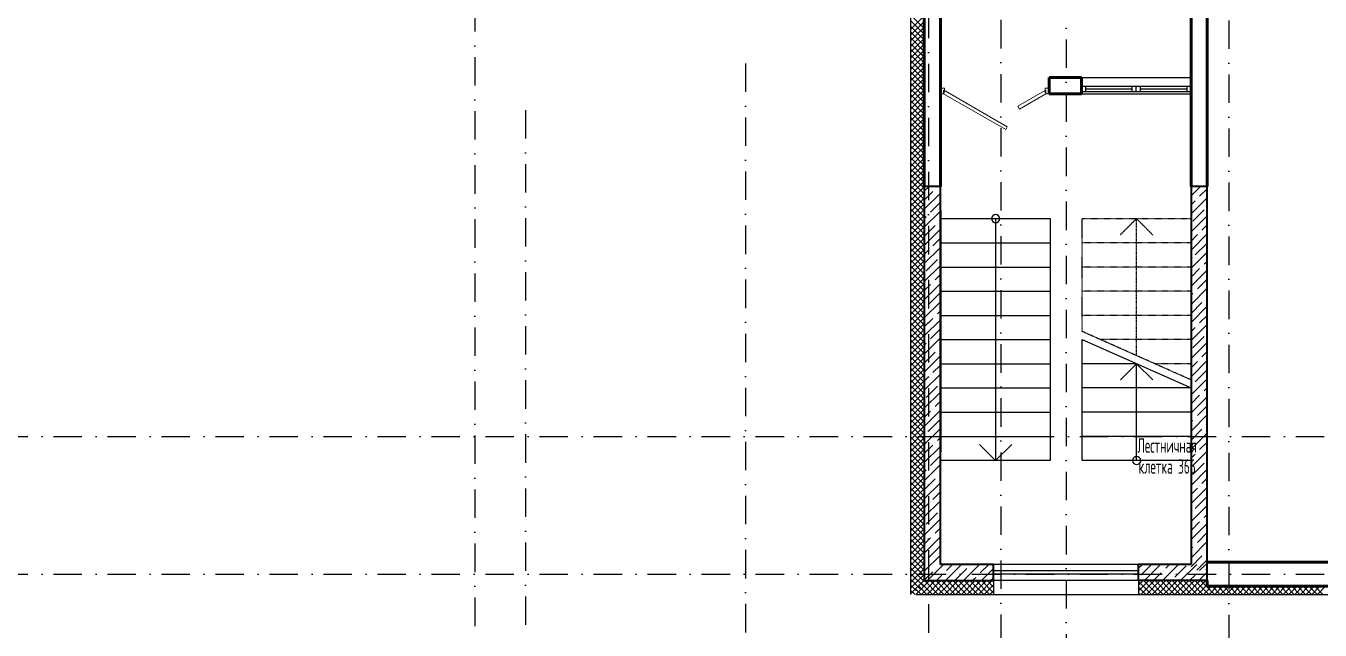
# Model space of a CAD drawing. Extents: x -1560602 to 321118, y -2308202 to -430103.
# Drawn here: x -1509164 to -1493102, y -2209070 to -2201575 of the extents above; entities that cross this region are included whole.
import ezdxf
from ezdxf.enums import TextEntityAlignment as Align

# ---------------------------------------------------------------- set-up
doc = ezdxf.new("R2010")
doc.units = 0
doc.header["$MEASUREMENT"] = 0
for name, pattern in [('Dot & Dashed', [670.277762, 352.777767, -176.388884, 0, -141.111112]), ('Штриховая', [0.4, 0.2, -0.2]), ('Штрихпунктирная', [0.670278, 0.352778, -0.176389, 0, -0.141111])]:
    doc.linetypes.add(name, pattern=pattern)
doc.layers.get('0').update_dxf_attribs({"color": 255, "linetype": 'CONTINUOUS'})
for name, color, linetype, lineweight in [('Двери', 4, 'CONTINUOUS', 15), ('Диафрагма', 2, 'CONTINUOUS', 35), ('стены', 5, 'CONTINUOUS', 50)]:
    doc.layers.add(name, color=color, linetype=linetype, lineweight=lineweight)
for name, color, linetype in [('Оси', 253, 'Dot & Dashed'), ('отделка', 240, 'CONTINUOUS'), ('Текст', 7, 'CONTINUOUS'), ('Утеплитель', 6, 'CONTINUOUS')]:
    doc.layers.add(name, color=color, linetype=linetype)
doc.styles.get("Standard").update_dxf_attribs({"font": 'spds.shx', "width": 0.7, "height": 250})

msp = doc.modelspace()

# ---------------------------------------------------------------- linework, layer by layer
at = {"color": 0, "linetype": 'Continuous'}
for p, q in [((-1497803.7, -2206866.2), (-1497803.7, -2203866.2)), ((-1497803.7, -2203966.2), (-1496453.7, -2203966.2)), ((-1497128.7, -2203966.2), (-1497128.7, -2206966.2)), ((-1496453.7, -2203966.2), (-1496453.7, -2206966.2)), ((-1497803.7, -2204266.2), (-1496453.7, -2204266.2)), ((-1497803.7, -2204566.2), (-1496453.7, -2204566.2)), ((-1497803.7, -2204866.2), (-1496453.7, -2204866.2)), ((-1497803.7, -2205166.2), (-1496453.7, -2205166.2)), ((-1497803.7, -2205466.2), (-1496453.7, -2205466.2)), ((-1496053.7, -2206966.2), (-1496053.7, -2205466.2)), ((-1496053.7, -2205466.2), (-1494703.7, -2206066.2)), ((-1497803.7, -2205766.2), (-1496453.7, -2205766.2)), ((-1495378.7, -2205766.2), (-1496053.7, -2205766.2)), ((-1495578.7, -2205966.2), (-1495378.7, -2205766.2)), ((-1495378.7, -2205766.2), (-1495178.7, -2205966.2)), ((-1495378.7, -2206966.2), (-1495378.7, -2205766.2)), ((-1497803.7, -2206066.2), (-1496453.7, -2206066.2)), ((-1494703.7, -2206066.2), (-1496053.7, -2206066.2)), ((-1494703.7, -2205966.2), (-1494703.7, -2206866.2)), ((-1497803.7, -2206366.2), (-1496453.7, -2206366.2)), ((-1494703.7, -2206366.2), (-1496053.7, -2206366.2)), ((-1497803.7, -2206666.2), (-1496453.7, -2206666.2)), ((-1494703.7, -2206666.2), (-1496053.7, -2206666.2)), ((-1497128.7, -2206966.2), (-1497328.7, -2206766.2)), ((-1496928.7, -2206766.2), (-1497128.7, -2206966.2)), ((-1496453.7, -2206966.2), (-1497803.7, -2206966.2)), ((-1494703.7, -2206966.2), (-1496053.7, -2206966.2))]:
    msp.add_line(p, q, dxfattribs=at)
at = {"color": 0, "linetype": 'Штриховая'}
for p, q in [((-1496053.7, -2205366.3), (-1496053.7, -2203966.2)), ((-1496053.7, -2203966.2), (-1494703.7, -2203966.2)), ((-1494703.7, -2203866.2), (-1494703.7, -2205866.3)), ((-1494703.7, -2204266.2), (-1496053.7, -2204266.2)), ((-1494703.7, -2204566.2), (-1496053.7, -2204566.2)), ((-1494703.7, -2204866.2), (-1496053.7, -2204866.2)), ((-1494703.7, -2205166.2), (-1496053.7, -2205166.2)), ((-1494703.7, -2205966.3), (-1496053.7, -2205366.3)), ((-1494703.7, -2205466.2), (-1495828.9, -2205466.2)), ((-1494703.7, -2205766.2), (-1495153.9, -2205766.2))]:
    msp.add_line(p, q, dxfattribs=at)
at = {"color": 0, "linetype": 'Штрихпунктирная'}
for p, q in [((-1495578.7, -2204166.2), (-1495378.7, -2203966.2)), ((-1495378.7, -2203966.2), (-1495178.7, -2204166.2)), ((-1495378.7, -2205666.3), (-1495378.7, -2203966.2))]:
    msp.add_line(p, q, dxfattribs=at)
at = {"color": 0, "linetype": 'Continuous'}
for centre, start, end in [((-1497128.7, -2203966.2), 0, 180), ((-1497128.7, -2203966.2), 180, 0), ((-1495378.7, -2206966.2), 0, 180), ((-1495378.7, -2206966.2), 180, 0)]:
    msp.add_arc(centre, 50, start, end, dxfattribs=at)
at = {"layer": 'Двери', "color": 0, "linetype": 'Continuous'}
for p, q in [((-1497763.7, -2202346.2), (-1497813.7, -2202346.2)), ((-1497813.7, -2202416.2), (-1497773.7, -2202416.2)), ((-1497773.7, -2202416.2), (-1497773.7, -2202376.2)), ((-1497773.7, -2202376.2), (-1497763.7, -2202376.2)), ((-1497753.7, -2202381.6), (-1497773.7, -2202416.2)), ((-1497773.7, -2202416.2), (-1497003.8, -2202860.7)), ((-1497763.7, -2202376.2), (-1497763.7, -2202346.2)), ((-1496983.8, -2202826.1), (-1497753.7, -2202381.6)), ((-1496853.7, -2202572.1), (-1496523.7, -2202381.6)), ((-1496503.7, -2202416.2), (-1496833.7, -2202606.7)), ((-1496523.7, -2202381.6), (-1496503.7, -2202416.2)), ((-1496463.7, -2202346.2), (-1496513.7, -2202346.2)), ((-1496513.7, -2202346.2), (-1496513.7, -2202376.2)), ((-1496513.7, -2202376.2), (-1496503.7, -2202376.2)), ((-1496503.7, -2202376.2), (-1496503.7, -2202416.2)), ((-1496503.7, -2202416.2), (-1496463.7, -2202416.2)), ((-1496833.7, -2202606.7), (-1496853.7, -2202572.1)), ((-1497003.8, -2202860.7), (-1496983.8, -2202826.1))]:
    msp.add_line(p, q, dxfattribs=at)
at = {"layer": 'Диафрагма', "color": 0, "linetype": 'Continuous'}
for p, q in [((-1498013.7, -2203566.2), (-1498013.7, -2208456.2)), ((-1497813.7, -2208256.2), (-1497813.7, -2203566.2)), ((-1494703.7, -2203566.2), (-1494703.7, -2208256.2)), ((-1494503.7, -2208226.2), (-1494503.7, -2203566.2)), ((-1497153.7, -2208256.2), (-1497813.7, -2208256.2)), ((-1497153.7, -2208386.2), (-1497153.7, -2208256.2)), ((-1495353.7, -2208386.2), (-1495353.7, -2208256.2)), ((-1494703.7, -2208256.2), (-1495353.7, -2208256.2)), ((-1498013.7, -2208456.2), (-1497153.7, -2208456.2)), ((-1497153.7, -2208456.2), (-1497153.7, -2208386.2)), ((-1497153.7, -2208456.2), (-1497153.7, -2208386.2)), ((-1495353.7, -2208456.2), (-1495353.7, -2208386.2)), ((-1495353.7, -2208456.2), (-1495353.7, -2208386.2))]:
    msp.add_line(p, q, dxfattribs=at)
at = {"layer": 'Диафрагма', "color": 0, "ltscale": 100}
for p, q in [((-1497813.7, -2203566.2), (-1498013.7, -2203566.2)), ((-1494503.7, -2203566.2), (-1494703.7, -2203566.2)), ((-1494503.7, -2208456.2), (-1494503.7, -2208226.2)), ((-1494503.7, -2208456.2), (-1495353.7, -2208456.2))]:
    msp.add_line(p, q, dxfattribs=at)
at = {"layer": 'Диафрагма', "color": 0, "lineweight": -3, "ltscale": 100}
for p, q in [((-1498013.7, -2203624.6), (-1497955.4, -2203566.2)), ((-1498013.7, -2203736.8), (-1497908.1, -2203631.2)), ((-1498013.7, -2203849.1), (-1497813.7, -2203649.1)), ((-1497880.1, -2203603.1), (-1497880.1, -2203603.1)), ((-1497852, -2203575.1), (-1497843.1, -2203566.2)), ((-1494703.7, -2203682.2), (-1494587.8, -2203566.2)), ((-1494703.7, -2203569.9), (-1494700, -2203566.2)), ((-1494596.7, -2203687.3), (-1494503.7, -2203594.4)), ((-1497936.2, -2203883.8), (-1497813.7, -2203761.3)), ((-1494703.7, -2203906.7), (-1494503.7, -2203706.7)), ((-1494703.7, -2203794.4), (-1494652.8, -2203743.5)), ((-1494680.8, -2203996), (-1494540.5, -2203855.7)), ((-1494624.7, -2203715.4), (-1494624.7, -2203715.4)), ((-1494512.5, -2203827.7), (-1494512.5, -2203827.7)), ((-1498013.7, -2204073.6), (-1497813.7, -2203873.6)), ((-1498013.7, -2203961.3), (-1497992.3, -2203939.9)), ((-1497964.3, -2203911.8), (-1497964.3, -2203911.8)), ((-1497852, -2204024.1), (-1497852, -2204024.1)), ((-1497823.9, -2203996), (-1497813.7, -2203985.8)), ((-1494703.7, -2204131.2), (-1494503.7, -2203931.2)), ((-1498013.7, -2204185.8), (-1497880.1, -2204052.2)), ((-1498013.7, -2204298.1), (-1497813.7, -2204098.1)), ((-1494703.7, -2204355.7), (-1494503.7, -2204155.7)), ((-1494703.7, -2204243.4), (-1494624.7, -2204164.4)), ((-1494596.7, -2204136.4), (-1494596.7, -2204136.4)), ((-1494568.6, -2204108.3), (-1494503.7, -2204043.4)), ((-1498013.7, -2204522.6), (-1497813.7, -2204322.6)), ((-1497936.2, -2204332.8), (-1497936.2, -2204332.8)), ((-1497908.1, -2204304.7), (-1497813.7, -2204210.3)), ((-1494652.8, -2204417), (-1494512.5, -2204276.7)), ((-1498013.7, -2204410.3), (-1497964.3, -2204360.9)), ((-1497992.3, -2204613.4), (-1497852, -2204473.1)), ((-1497823.9, -2204445), (-1497823.9, -2204445)), ((-1494703.7, -2204580.2), (-1494503.7, -2204380.2)), ((-1494680.8, -2204445), (-1494680.8, -2204445)), ((-1494540.5, -2204529.2), (-1494503.7, -2204492.4)), ((-1498013.7, -2204747.1), (-1497813.7, -2204547.1)), ((-1497880.1, -2204725.7), (-1497813.7, -2204659.4)), ((-1494703.7, -2204692.4), (-1494596.7, -2204585.4)), ((-1494703.7, -2204804.7), (-1494503.7, -2204604.7)), ((-1494568.6, -2204557.3), (-1494568.6, -2204557.3)), ((-1498013.7, -2204971.6), (-1497813.7, -2204771.6)), ((-1498013.7, -2204859.4), (-1497936.2, -2204781.8)), ((-1497908.1, -2204753.7), (-1497908.1, -2204753.7)), ((-1494703.7, -2205029.2), (-1494503.7, -2204829.2)), ((-1494624.7, -2204837.9), (-1494503.7, -2204716.9)), ((-1497964.3, -2205034.4), (-1497823.9, -2204894.1)), ((-1494703.7, -2204916.9), (-1494680.8, -2204894.1)), ((-1494652.8, -2204866), (-1494652.8, -2204866)), ((-1494540.5, -2204978.2), (-1494540.5, -2204978.2)), ((-1494512.5, -2204950.2), (-1494503.7, -2204941.5)), ((-1498013.7, -2205196.1), (-1497813.7, -2204996.1)), ((-1497992.3, -2205062.4), (-1497992.3, -2205062.4)), ((-1497852, -2205146.6), (-1497813.7, -2205108.4)), ((-1494703.7, -2205141.5), (-1494568.6, -2205006.3)), ((-1494703.7, -2205253.7), (-1494503.7, -2205053.7)), ((-1498013.7, -2205308.4), (-1497908.1, -2205202.8)), ((-1498013.7, -2205420.6), (-1497813.7, -2205220.6)), ((-1497880.1, -2205174.7), (-1497880.1, -2205174.7)), ((-1494703.7, -2205478.2), (-1494503.7, -2205278.2)), ((-1494624.7, -2205286.9), (-1494624.7, -2205286.9)), ((-1494596.7, -2205258.9), (-1494503.7, -2205166)), ((-1498013.7, -2205645.1), (-1497813.7, -2205445.1)), ((-1497936.2, -2205455.3), (-1497813.7, -2205332.9)), ((-1494703.7, -2205366), (-1494652.8, -2205315)), ((-1494680.8, -2205567.6), (-1494540.5, -2205427.3)), ((-1494512.5, -2205399.2), (-1494512.5, -2205399.2)), ((-1498013.7, -2205532.9), (-1497992.3, -2205511.5)), ((-1498013.7, -2205757.4), (-1497880.1, -2205623.7)), ((-1497964.3, -2205483.4), (-1497964.3, -2205483.4)), ((-1497852, -2205595.6), (-1497852, -2205595.6)), ((-1497823.9, -2205567.6), (-1497813.7, -2205557.4)), ((-1494703.7, -2205702.7), (-1494503.7, -2205502.7)), ((-1494568.6, -2205679.8), (-1494503.7, -2205615)), ((-1498013.7, -2205869.6), (-1497813.7, -2205669.6)), ((-1497908.1, -2205876.3), (-1497813.7, -2205781.9)), ((-1494703.7, -2205927.2), (-1494503.7, -2205727.2)), ((-1494703.7, -2205815), (-1494624.7, -2205736)), ((-1494596.7, -2205707.9), (-1494596.7, -2205707.9)), ((-1498013.7, -2206094.1), (-1497813.7, -2205894.1)), ((-1498013.7, -2205981.9), (-1497964.3, -2205932.4)), ((-1497936.2, -2205904.3), (-1497936.2, -2205904.3)), ((-1494703.7, -2206151.7), (-1494503.7, -2205951.7)), ((-1494652.8, -2205988.5), (-1494512.5, -2205848.2)), ((-1497992.3, -2206185), (-1497852, -2206044.7)), ((-1497823.9, -2206016.6), (-1497823.9, -2206016.6)), ((-1494680.8, -2206016.6), (-1494680.8, -2206016.6)), ((-1494540.5, -2206100.8), (-1494503.7, -2206064)), ((-1498013.7, -2206318.6), (-1497813.7, -2206118.6)), ((-1497880.1, -2206297.2), (-1497813.7, -2206230.9)), ((-1494703.7, -2206264), (-1494596.7, -2206156.9)), ((-1494703.7, -2206376.2), (-1494503.7, -2206176.2)), ((-1494568.6, -2206128.8), (-1494568.6, -2206128.8)), ((-1498013.7, -2206543.2), (-1497813.7, -2206343.2)), ((-1498013.7, -2206430.9), (-1497936.2, -2206353.4)), ((-1497908.1, -2206325.3), (-1497908.1, -2206325.3)), ((-1494703.7, -2206600.7), (-1494503.7, -2206400.7)), ((-1494624.7, -2206409.5), (-1494503.7, -2206288.5)), ((-1498013.7, -2206767.7), (-1497813.7, -2206567.7)), ((-1497964.3, -2206605.9), (-1497823.9, -2206465.6)), ((-1494703.7, -2206488.5), (-1494680.8, -2206465.6)), ((-1494703.7, -2206713), (-1494568.6, -2206577.9)), ((-1494652.8, -2206437.5), (-1494652.8, -2206437.5)), ((-1494540.5, -2206549.8), (-1494540.5, -2206549.8)), ((-1494512.5, -2206521.7), (-1494503.7, -2206513)), ((-1497992.3, -2206634), (-1497992.3, -2206634)), ((-1497880.1, -2206746.2), (-1497880.1, -2206746.2)), ((-1497852, -2206718.2), (-1497813.7, -2206679.9)), ((-1494703.7, -2206825.3), (-1494503.7, -2206625.3)), ((-1494596.7, -2206830.4), (-1494503.7, -2206737.5)), ((-1498013.7, -2206879.9), (-1497908.1, -2206774.3)), ((-1498013.7, -2206992.2), (-1497813.7, -2206792.2)), ((-1497936.2, -2207026.9), (-1497813.7, -2206904.4)), ((-1494703.7, -2207049.8), (-1494503.7, -2206849.8)), ((-1494703.7, -2206937.5), (-1494652.8, -2206886.6)), ((-1494624.7, -2206858.5), (-1494624.7, -2206858.5)), ((-1498013.7, -2207216.7), (-1497813.7, -2207016.7)), ((-1497964.3, -2207054.9), (-1497964.3, -2207054.9)), ((-1494703.7, -2207274.3), (-1494503.7, -2207074.3)), ((-1494680.8, -2207139.1), (-1494540.5, -2206998.8)), ((-1494512.5, -2206970.7), (-1494512.5, -2206970.7)), ((-1498013.7, -2207104.4), (-1497992.3, -2207083)), ((-1498013.7, -2207328.9), (-1497880.1, -2207195.3)), ((-1497852, -2207167.2), (-1497852, -2207167.2)), ((-1497823.9, -2207139.1), (-1497813.7, -2207128.9)), ((-1494568.6, -2207251.4), (-1494503.7, -2207186.5)), ((-1498013.7, -2207441.2), (-1497813.7, -2207241.2)), ((-1497908.1, -2207447.8), (-1497813.7, -2207353.4)), ((-1494703.7, -2207498.8), (-1494503.7, -2207298.8)), ((-1494703.7, -2207386.5), (-1494624.7, -2207307.5)), ((-1494596.7, -2207279.4), (-1494596.7, -2207279.4)), ((-1498013.7, -2207665.7), (-1497813.7, -2207465.7)), ((-1498013.7, -2207553.4), (-1497964.3, -2207503.9)), ((-1497936.2, -2207475.9), (-1497936.2, -2207475.9)), ((-1494703.7, -2207723.3), (-1494503.7, -2207523.3)), ((-1494652.8, -2207560.1), (-1494512.5, -2207419.8)), ((-1498013.7, -2207890.2), (-1497813.7, -2207690.2)), ((-1497992.3, -2207756.5), (-1497852, -2207616.2)), ((-1497823.9, -2207588.1), (-1497823.9, -2207588.1)), ((-1494680.8, -2207588.1), (-1494680.8, -2207588.1)), ((-1494568.6, -2207700.4), (-1494568.6, -2207700.4)), ((-1494540.5, -2207672.3), (-1494503.7, -2207635.5)), ((-1497880.1, -2207868.8), (-1497813.7, -2207802.4)), ((-1494703.7, -2207835.5), (-1494596.7, -2207728.5)), ((-1494703.7, -2207947.8), (-1494503.7, -2207747.8)), ((-1494624.7, -2207981), (-1494503.7, -2207860)), ((-1498013.7, -2208114.7), (-1497813.7, -2207914.7)), ((-1498013.7, -2208002.4), (-1497936.2, -2207924.9)), ((-1497964.3, -2208177.5), (-1497823.9, -2208037.1)), ((-1497908.1, -2207896.8), (-1497908.1, -2207896.8)), ((-1494703.7, -2208172.3), (-1494503.7, -2207972.3)), ((-1494703.7, -2208060), (-1494680.8, -2208037.1)), ((-1494652.8, -2208009.1), (-1494652.8, -2208009.1)), ((-1498013.7, -2208339.2), (-1497813.7, -2208139.2)), ((-1494703.7, -2208284.5), (-1494568.6, -2208149.4)), ((-1494633.1, -2208326.2), (-1494503.7, -2208196.8)), ((-1494540.5, -2208121.3), (-1494540.5, -2208121.3)), ((-1494512.5, -2208093.3), (-1494503.7, -2208084.5)), ((-1498013.7, -2208451.5), (-1497908.1, -2208345.8)), ((-1497992.3, -2208205.5), (-1497992.3, -2208205.5)), ((-1497976.2, -2208456.2), (-1497776.2, -2208256.2)), ((-1497880.1, -2208317.8), (-1497880.1, -2208317.8)), ((-1497767.8, -2208360), (-1497767.8, -2208360)), ((-1497751.7, -2208456.2), (-1497551.7, -2208256.2)), ((-1497739.7, -2208332), (-1497664, -2208256.2)), ((-1497627.5, -2208444.2), (-1497487.2, -2208303.9)), ((-1497527.2, -2208456.2), (-1497327.2, -2208256.2)), ((-1497459.1, -2208275.8), (-1497459.1, -2208275.8)), ((-1497318.8, -2208360), (-1497215, -2208256.2)), ((-1497302.7, -2208456.2), (-1497153.7, -2208307.2)), ((-1495353.7, -2208301.5), (-1495306.7, -2208254.4)), ((-1495326.3, -2208386.3), (-1495194.4, -2208254.4)), ((-1495282.2, -2208454.4), (-1495082.2, -2208254.4)), ((-1495169.9, -2208454.4), (-1495073.7, -2208358.3)), ((-1495057.6, -2208454.4), (-1494857.6, -2208254.4)), ((-1495045.7, -2208330.2), (-1495045.7, -2208330.2)), ((-1495017.6, -2208302.1), (-1494969.9, -2208254.4)), ((-1494905.4, -2208414.4), (-1494765, -2208274.1)), ((-1494833.1, -2208454.4), (-1494633.1, -2208254.4)), ((-1494624.7, -2208358.3), (-1494624.7, -2208358.3)), ((-1494608.6, -2208454.4), (-1494503.7, -2208349.5)), ((-1494596.7, -2208330.2), (-1494520.9, -2208254.4)), ((-1494520.9, -2208326.2), (-1494503.7, -2208309.1)), ((-1497864, -2208456.2), (-1497795.9, -2208388.1)), ((-1497415, -2208456.2), (-1497374.9, -2208416.2)), ((-1497346.9, -2208388.1), (-1497346.9, -2208388.1)), ((-1497190.5, -2208456.2), (-1497153.7, -2208419.5)), ((-1494933.4, -2208442.4), (-1494933.4, -2208442.4)), ((-1494720.9, -2208454.4), (-1494652.8, -2208386.3))]:
    msp.add_line(p, q, dxfattribs=at)
at = {"layer": 'Оси', "color": 0, "linetype": 'Штрихпунктирная', "lineweight": -3, "ltscale": 1000}
for p, q in [((-1497063.7, -2155916.2), (-1497063.7, -2213001.2)), ((-1494233.7, -2163966.2), (-1494233.7, -2213001.2)), ((-1497963.7, -2185956.2), (-1497963.7, -2213001.2)), ((-1496253.7, -2187666.2), (-1496253.7, -2213001.2)), ((-1503593.7, -2189896.2), (-1503593.7, -2213028)), ((-1500233.7, -2202041.3), (-1500233.7, -2213001.2)), ((-1502963.7, -2202618.6), (-1502963.7, -2213013.1)), ((-1556419, -2206666.2), (-1478918.7, -2206666.2)), ((-1556419, -2208376.2), (-1478918.7, -2208376.2))]:
    msp.add_line(p, q, dxfattribs=at)
at = {"layer": 'отделка', "color": 0, "linetype": 'Continuous'}
for p, q in [((-1496063.7, -2202216.2), (-1494703.7, -2202216.2)), ((-1496063.7, -2202321.2), (-1496013.7, -2202321.2)), ((-1496013.7, -2202391.2), (-1496063.7, -2202391.2)), ((-1496063.7, -2202416.2), (-1495383.7, -2202416.2)), ((-1496013.7, -2202321.2), (-1496013.7, -2202391.2)), ((-1496013.7, -2202321.2), (-1495433.7, -2202321.2)), ((-1496013.7, -2202356.2), (-1495433.7, -2202356.2)), ((-1495433.7, -2202391.2), (-1496013.7, -2202391.2)), ((-1495433.7, -2202391.2), (-1495433.7, -2202321.2)), ((-1495433.7, -2202321.2), (-1495383.7, -2202321.2)), ((-1495383.7, -2202391.2), (-1495433.7, -2202391.2)), ((-1495383.7, -2202321.2), (-1495333.7, -2202321.2)), ((-1495383.7, -2202391.2), (-1495383.7, -2202321.2)), ((-1495383.7, -2202391.2), (-1495383.7, -2202321.2)), ((-1495333.7, -2202391.2), (-1495383.7, -2202391.2)), ((-1495383.7, -2202416.2), (-1494703.7, -2202416.2)), ((-1495333.7, -2202321.2), (-1495333.7, -2202391.2)), ((-1495333.7, -2202321.2), (-1494753.7, -2202321.2)), ((-1495333.7, -2202356.2), (-1494753.7, -2202356.2)), ((-1494753.7, -2202391.2), (-1495333.7, -2202391.2)), ((-1494753.7, -2202391.2), (-1494753.7, -2202321.2)), ((-1494753.7, -2202321.2), (-1494703.7, -2202321.2)), ((-1494703.7, -2202391.2), (-1494753.7, -2202391.2))]:
    msp.add_line(p, q, dxfattribs=at)
at = {"layer": 'отделка', "color": 0, "ltscale": 100}
for p, q in [((-1495353.7, -2208256.2), (-1497153.7, -2208256.2)), ((-1495353.7, -2208336.1), (-1497153.7, -2208336.1)), ((-1495353.7, -2208376.1), (-1497153.7, -2208376.1)), ((-1495353.7, -2208456.2), (-1497153.7, -2208456.2))]:
    msp.add_line(p, q, dxfattribs=at)
at = {"layer": 'стены', "color": 0, "linetype": 'Continuous'}
for p, q in [((-1494503.7, -2203566.2), (-1494503.7, -2198341.2)), ((-1498013.7, -2200236.2), (-1498013.7, -2203566.2)), ((-1497813.7, -2203566.2), (-1497813.7, -2200666.2)), ((-1494703.7, -2200666.2), (-1494703.7, -2203566.2)), ((-1490403.7, -2208226.2), (-1494503.7, -2208226.2)), ((-1494503.7, -2208456.2), (-1494503.7, -2208526.2)), ((-1494503.7, -2208526.2), (-1490403.7, -2208526.2))]:
    msp.add_line(p, q, dxfattribs=at)
at = {"layer": 'стены', "color": 0, "ltscale": 100}
for p, q in [((-1496463.7, -2202216.2), (-1496063.7, -2202216.2)), ((-1496463.7, -2202416.2), (-1496463.7, -2202216.2)), ((-1496063.7, -2202216.2), (-1496063.7, -2202416.2)), ((-1496063.7, -2202416.2), (-1496463.7, -2202416.2))]:
    msp.add_line(p, q, dxfattribs=at)
at = {"layer": 'Утеплитель', "color": 0, "linetype": 'Continuous'}
for p, q in [((-1498183.7, -2200236.2), (-1498183.7, -2208626.2)), ((-1498013.7, -2201608.3), (-1498183.7, -2201438.3)), ((-1498183.7, -2201620.3), (-1498013.7, -2201450.3)), ((-1498013.7, -2201679), (-1498183.7, -2201509)), ((-1498183.7, -2201691), (-1498013.7, -2201521)), ((-1498013.7, -2201749.7), (-1498183.7, -2201579.7)), ((-1498183.7, -2201761.7), (-1498013.7, -2201591.7)), ((-1498013.7, -2201820.4), (-1498183.7, -2201650.4)), ((-1498183.7, -2201832.4), (-1498013.7, -2201662.4)), ((-1498013.7, -2201891.1), (-1498183.7, -2201721.1)), ((-1498183.7, -2201903.1), (-1498013.7, -2201733.1)), ((-1498013.7, -2201961.8), (-1498183.7, -2201791.8)), ((-1498183.7, -2201973.8), (-1498013.7, -2201803.8)), ((-1498013.7, -2202032.5), (-1498183.7, -2201862.5)), ((-1498183.7, -2202044.5), (-1498013.7, -2201874.5)), ((-1498013.7, -2202103.3), (-1498183.7, -2201933.3)), ((-1498183.7, -2202115.3), (-1498013.7, -2201945.3)), ((-1498013.7, -2202174), (-1498183.7, -2202004)), ((-1498183.7, -2202186), (-1498013.7, -2202016)), ((-1498013.7, -2202244.7), (-1498183.7, -2202074.7)), ((-1498183.7, -2202256.7), (-1498013.7, -2202086.7)), ((-1498013.7, -2202315.4), (-1498183.7, -2202145.4)), ((-1498183.7, -2202327.4), (-1498013.7, -2202157.4)), ((-1498013.7, -2202386.1), (-1498183.7, -2202216.1)), ((-1498183.7, -2202398.1), (-1498013.7, -2202228.1)), ((-1498013.7, -2202456.8), (-1498183.7, -2202286.8)), ((-1498183.7, -2202468.8), (-1498013.7, -2202298.8)), ((-1498013.7, -2202527.5), (-1498183.7, -2202357.5)), ((-1498183.7, -2202539.5), (-1498013.7, -2202369.5)), ((-1498013.7, -2202598.2), (-1498183.7, -2202428.2)), ((-1498183.7, -2202610.2), (-1498013.7, -2202440.2)), ((-1498013.7, -2202668.9), (-1498183.7, -2202498.9)), ((-1498183.7, -2202680.9), (-1498013.7, -2202510.9)), ((-1498013.7, -2202739.6), (-1498183.7, -2202569.6)), ((-1498183.7, -2202751.7), (-1498013.7, -2202581.7)), ((-1498013.7, -2202810.4), (-1498183.7, -2202640.4)), ((-1498183.7, -2202822.4), (-1498013.7, -2202652.4)), ((-1498013.7, -2202881.1), (-1498183.7, -2202711.1)), ((-1498183.7, -2202893.1), (-1498013.7, -2202723.1)), ((-1498013.7, -2202951.8), (-1498183.7, -2202781.8)), ((-1498183.7, -2202963.8), (-1498013.7, -2202793.8)), ((-1498013.7, -2203022.5), (-1498183.7, -2202852.5)), ((-1498183.7, -2203034.5), (-1498013.7, -2202864.5)), ((-1498013.7, -2203093.2), (-1498183.7, -2202923.2)), ((-1498183.7, -2203105.2), (-1498013.7, -2202935.2)), ((-1498013.7, -2203163.9), (-1498183.7, -2202993.9)), ((-1498183.7, -2203175.9), (-1498013.7, -2203005.9)), ((-1498013.7, -2203234.6), (-1498183.7, -2203064.6)), ((-1498183.7, -2203246.6), (-1498013.7, -2203076.6)), ((-1498013.7, -2203305.3), (-1498183.7, -2203135.3)), ((-1498183.7, -2203317.3), (-1498013.7, -2203147.3)), ((-1498013.7, -2203376), (-1498183.7, -2203206)), ((-1498183.7, -2203388), (-1498013.7, -2203218)), ((-1498013.7, -2203446.8), (-1498183.7, -2203276.8)), ((-1498183.7, -2203458.8), (-1498013.7, -2203288.8)), ((-1498013.7, -2203517.5), (-1498183.7, -2203347.5)), ((-1498183.7, -2203529.5), (-1498013.7, -2203359.5)), ((-1498013.7, -2203588.2), (-1498183.7, -2203418.2)), ((-1498183.7, -2203600.2), (-1498013.7, -2203430.2)), ((-1498013.7, -2203658.9), (-1498183.7, -2203488.9)), ((-1498183.7, -2203670.9), (-1498013.7, -2203500.9)), ((-1498013.7, -2203729.6), (-1498183.7, -2203559.6)), ((-1498183.7, -2203741.6), (-1498013.7, -2203571.6)), ((-1498013.7, -2203800.3), (-1498183.7, -2203630.3)), ((-1498183.7, -2203812.3), (-1498013.7, -2203642.3)), ((-1498013.7, -2203871), (-1498183.7, -2203701)), ((-1498183.7, -2203883), (-1498013.7, -2203713)), ((-1498013.7, -2203941.7), (-1498183.7, -2203771.7)), ((-1498183.7, -2203953.7), (-1498013.7, -2203783.7)), ((-1498013.7, -2204012.4), (-1498183.7, -2203842.4)), ((-1498183.7, -2204024.4), (-1498013.7, -2203854.4)), ((-1498013.7, -2204083.2), (-1498183.7, -2203913.2)), ((-1498183.7, -2204095.2), (-1498013.7, -2203925.2)), ((-1498013.7, -2204153.9), (-1498183.7, -2203983.9)), ((-1498183.7, -2204165.9), (-1498013.7, -2203995.9)), ((-1498013.7, -2204224.6), (-1498183.7, -2204054.6)), ((-1498183.7, -2204236.6), (-1498013.7, -2204066.6)), ((-1498013.7, -2204295.3), (-1498183.7, -2204125.3)), ((-1498183.7, -2204307.3), (-1498013.7, -2204137.3)), ((-1498013.7, -2204366), (-1498183.7, -2204196)), ((-1498183.7, -2204378), (-1498013.7, -2204208)), ((-1498013.7, -2204436.7), (-1498183.7, -2204266.7)), ((-1498183.7, -2204448.7), (-1498013.7, -2204278.7)), ((-1498013.7, -2204507.4), (-1498183.7, -2204337.4)), ((-1498183.7, -2204519.4), (-1498013.7, -2204349.4)), ((-1498013.7, -2204578.1), (-1498183.7, -2204408.1)), ((-1498183.7, -2204590.1), (-1498013.7, -2204420.1)), ((-1498013.7, -2204648.8), (-1498183.7, -2204478.8)), ((-1498183.7, -2204660.8), (-1498013.7, -2204490.8)), ((-1498013.7, -2204719.5), (-1498183.7, -2204549.5)), ((-1498183.7, -2204731.5), (-1498013.7, -2204561.5)), ((-1498013.7, -2204790.3), (-1498183.7, -2204620.3)), ((-1498183.7, -2204802.3), (-1498013.7, -2204632.3)), ((-1498013.7, -2204861), (-1498183.7, -2204691)), ((-1498183.7, -2204873), (-1498013.7, -2204703)), ((-1498013.7, -2204931.7), (-1498183.7, -2204761.7)), ((-1498183.7, -2204943.7), (-1498013.7, -2204773.7)), ((-1498013.7, -2205002.4), (-1498183.7, -2204832.4)), ((-1498183.7, -2205014.4), (-1498013.7, -2204844.4)), ((-1498013.7, -2205073.1), (-1498183.7, -2204903.1)), ((-1498183.7, -2205085.1), (-1498013.7, -2204915.1)), ((-1498013.7, -2205143.8), (-1498183.7, -2204973.8)), ((-1498183.7, -2205155.8), (-1498013.7, -2204985.8)), ((-1498013.7, -2205214.5), (-1498183.7, -2205044.5)), ((-1498183.7, -2205226.5), (-1498013.7, -2205056.5)), ((-1498013.7, -2205285.2), (-1498183.7, -2205115.2)), ((-1498183.7, -2205297.2), (-1498013.7, -2205127.2)), ((-1498013.7, -2205355.9), (-1498183.7, -2205185.9)), ((-1498183.7, -2205367.9), (-1498013.7, -2205197.9)), ((-1498013.7, -2205426.7), (-1498183.7, -2205256.7)), ((-1498183.7, -2205438.7), (-1498013.7, -2205268.7)), ((-1498013.7, -2205497.4), (-1498183.7, -2205327.4)), ((-1498183.7, -2205509.4), (-1498013.7, -2205339.4)), ((-1498013.7, -2205568.1), (-1498183.7, -2205398.1)), ((-1498183.7, -2205580.1), (-1498013.7, -2205410.1)), ((-1498013.7, -2205638.8), (-1498183.7, -2205468.8)), ((-1498183.7, -2205650.8), (-1498013.7, -2205480.8)), ((-1498013.7, -2205709.5), (-1498183.7, -2205539.5)), ((-1498183.7, -2205721.5), (-1498013.7, -2205551.5)), ((-1498013.7, -2205780.2), (-1498183.7, -2205610.2)), ((-1498183.7, -2205792.2), (-1498013.7, -2205622.2)), ((-1498013.7, -2205850.9), (-1498183.7, -2205680.9)), ((-1498183.7, -2205862.9), (-1498013.7, -2205692.9)), ((-1498013.7, -2205921.6), (-1498183.7, -2205751.6)), ((-1498183.7, -2205933.6), (-1498013.7, -2205763.6)), ((-1498013.7, -2205992.3), (-1498183.7, -2205822.3)), ((-1498183.7, -2206004.3), (-1498013.7, -2205834.3)), ((-1498013.7, -2206063), (-1498183.7, -2205893)), ((-1498183.7, -2206075.1), (-1498013.7, -2205905.1)), ((-1498013.7, -2206133.8), (-1498183.7, -2205963.8)), ((-1498183.7, -2206145.8), (-1498013.7, -2205975.8)), ((-1498013.7, -2206204.5), (-1498183.7, -2206034.5)), ((-1498183.7, -2206216.5), (-1498013.7, -2206046.5)), ((-1498013.7, -2206275.2), (-1498183.7, -2206105.2)), ((-1498183.7, -2206287.2), (-1498013.7, -2206117.2)), ((-1498013.7, -2206345.9), (-1498183.7, -2206175.9)), ((-1498183.7, -2206357.9), (-1498013.7, -2206187.9)), ((-1498013.7, -2206416.6), (-1498183.7, -2206246.6)), ((-1498183.7, -2206428.6), (-1498013.7, -2206258.6)), ((-1498013.7, -2206487.3), (-1498183.7, -2206317.3)), ((-1498183.7, -2206499.3), (-1498013.7, -2206329.3)), ((-1498013.7, -2206558), (-1498183.7, -2206388)), ((-1498183.7, -2206570), (-1498013.7, -2206400)), ((-1498013.7, -2206628.7), (-1498183.7, -2206458.7)), ((-1498183.7, -2206640.7), (-1498013.7, -2206470.7)), ((-1498013.7, -2206699.4), (-1498183.7, -2206529.4)), ((-1498183.7, -2206711.4), (-1498013.7, -2206541.4)), ((-1498013.7, -2206770.2), (-1498183.7, -2206600.2)), ((-1498183.7, -2206782.2), (-1498013.7, -2206612.2)), ((-1498013.7, -2206840.9), (-1498183.7, -2206670.9)), ((-1498183.7, -2206852.9), (-1498013.7, -2206682.9)), ((-1498013.7, -2206911.6), (-1498183.7, -2206741.6)), ((-1498183.7, -2206923.6), (-1498013.7, -2206753.6)), ((-1498013.7, -2206982.3), (-1498183.7, -2206812.3)), ((-1498183.7, -2206994.3), (-1498013.7, -2206824.3)), ((-1498013.7, -2207053), (-1498183.7, -2206883)), ((-1498183.7, -2207065), (-1498013.7, -2206895)), ((-1498013.7, -2207123.7), (-1498183.7, -2206953.7)), ((-1498183.7, -2207135.7), (-1498013.7, -2206965.7)), ((-1498013.7, -2207194.4), (-1498183.7, -2207024.4)), ((-1498183.7, -2207206.4), (-1498013.7, -2207036.4)), ((-1498013.7, -2207265.1), (-1498183.7, -2207095.1)), ((-1498183.7, -2207277.1), (-1498013.7, -2207107.1)), ((-1498013.7, -2207335.8), (-1498183.7, -2207165.8)), ((-1498183.7, -2207347.8), (-1498013.7, -2207177.8)), ((-1498013.7, -2207406.6), (-1498183.7, -2207236.6)), ((-1498183.7, -2207418.6), (-1498013.7, -2207248.6)), ((-1498013.7, -2207477.3), (-1498183.7, -2207307.3)), ((-1498183.7, -2207489.3), (-1498013.7, -2207319.3)), ((-1498013.7, -2207548), (-1498183.7, -2207378)), ((-1498183.7, -2207560), (-1498013.7, -2207390)), ((-1498013.7, -2207618.7), (-1498183.7, -2207448.7)), ((-1498183.7, -2207630.7), (-1498013.7, -2207460.7)), ((-1498013.7, -2207689.4), (-1498183.7, -2207519.4)), ((-1498183.7, -2207701.4), (-1498013.7, -2207531.4)), ((-1498013.7, -2207760.1), (-1498183.7, -2207590.1)), ((-1498183.7, -2207772.1), (-1498013.7, -2207602.1)), ((-1498013.7, -2207830.8), (-1498183.7, -2207660.8)), ((-1498183.7, -2207842.8), (-1498013.7, -2207672.8)), ((-1498013.7, -2207901.5), (-1498183.7, -2207731.5)), ((-1498183.7, -2207913.5), (-1498013.7, -2207743.5)), ((-1498013.7, -2207972.2), (-1498183.7, -2207802.2)), ((-1498183.7, -2207984.2), (-1498013.7, -2207814.2)), ((-1498013.7, -2208042.9), (-1498183.7, -2207872.9)), ((-1498183.7, -2208055), (-1498013.7, -2207885)), ((-1498013.7, -2208113.7), (-1498183.7, -2207943.7)), ((-1498183.7, -2208125.7), (-1498013.7, -2207955.7)), ((-1498013.7, -2208184.4), (-1498183.7, -2208014.4)), ((-1498183.7, -2208196.4), (-1498013.7, -2208026.4)), ((-1498013.7, -2208255.1), (-1498183.7, -2208085.1)), ((-1498183.7, -2208267.1), (-1498013.7, -2208097.1)), ((-1498013.7, -2208325.8), (-1498183.7, -2208155.8)), ((-1498183.7, -2208337.8), (-1498013.7, -2208167.8)), ((-1498013.7, -2208396.5), (-1498183.7, -2208226.5)), ((-1498183.7, -2208408.5), (-1498013.7, -2208238.5)), ((-1498013.7, -2208467.2), (-1498183.7, -2208297.2)), ((-1498183.7, -2208479.2), (-1498013.7, -2208309.2)), ((-1498021.1, -2208530.5), (-1498183.7, -2208367.9)), ((-1498183.7, -2208549.9), (-1498013.7, -2208379.9)), ((-1498065.6, -2208556.7), (-1498183.7, -2208438.6)), ((-1498183.7, -2208620.6), (-1498013.7, -2208450.6)), ((-1498110.2, -2208582.9), (-1498183.7, -2208509.3)), ((-1498118.6, -2208626.2), (-1497948.6, -2208456.2)), ((-1497913.3, -2208626.2), (-1498048.5, -2208491)), ((-1498047.9, -2208626.2), (-1497877.9, -2208456.2)), ((-1498025.5, -2208533.1), (-1498013.7, -2208521.3)), ((-1497842.6, -2208626.2), (-1498012.6, -2208456.2)), ((-1497977.2, -2208626.2), (-1497807.2, -2208456.2)), ((-1497771.9, -2208626.2), (-1497941.9, -2208456.2)), ((-1497906.5, -2208626.2), (-1497736.5, -2208456.2)), ((-1497701.2, -2208626.2), (-1497871.2, -2208456.2)), ((-1497835.8, -2208626.2), (-1497665.8, -2208456.2)), ((-1497630.5, -2208626.2), (-1497800.5, -2208456.2)), ((-1497765, -2208626.2), (-1497595, -2208456.2)), ((-1497559.8, -2208626.2), (-1497729.8, -2208456.2)), ((-1497694.3, -2208626.2), (-1497524.3, -2208456.2)), ((-1497489.1, -2208626.2), (-1497659.1, -2208456.2)), ((-1497623.6, -2208626.2), (-1497453.6, -2208456.2)), ((-1497418.3, -2208626.2), (-1497588.3, -2208456.2)), ((-1497552.9, -2208626.2), (-1497382.9, -2208456.2)), ((-1497347.6, -2208626.2), (-1497517.6, -2208456.2)), ((-1497482.2, -2208626.2), (-1497312.2, -2208456.2)), ((-1497276.9, -2208626.2), (-1497446.9, -2208456.2)), ((-1497411.5, -2208626.2), (-1497241.5, -2208456.2)), ((-1497206.2, -2208626.2), (-1497376.2, -2208456.2)), ((-1497340.8, -2208626.2), (-1497170.8, -2208456.2)), ((-1497153.7, -2208608), (-1497305.5, -2208456.2)), ((-1497270.1, -2208626.2), (-1497153.7, -2208509.9)), ((-1497153.7, -2208537.3), (-1497234.8, -2208456.2)), ((-1497153.7, -2208466.6), (-1497164.1, -2208456.2)), ((-1497153.7, -2208455.9), (-1497153.7, -2208626.2)), ((-1495353.7, -2208456.2), (-1495353.7, -2208626.2)), ((-1495353.7, -2208511.3), (-1495298.6, -2208456.2)), ((-1495353.7, -2208582.1), (-1495227.9, -2208456.2)), ((-1495192.6, -2208626.2), (-1495353.7, -2208465.1)), ((-1495327.2, -2208626.2), (-1495157.2, -2208456.2)), ((-1495121.9, -2208626.2), (-1495291.9, -2208456.2)), ((-1495256.5, -2208626.2), (-1495086.5, -2208456.2)), ((-1495051.2, -2208626.2), (-1495221.2, -2208456.2)), ((-1495185.8, -2208626.2), (-1495015.8, -2208456.2)), ((-1494980.5, -2208626.2), (-1495150.5, -2208456.2)), ((-1495115, -2208626.2), (-1494945, -2208456.2)), ((-1494909.8, -2208626.2), (-1495079.8, -2208456.2)), ((-1495044.3, -2208626.2), (-1494874.3, -2208456.2)), ((-1494839.1, -2208626.2), (-1495009.1, -2208456.2)), ((-1494973.6, -2208626.2), (-1494803.6, -2208456.2)), ((-1494768.3, -2208626.2), (-1494938.3, -2208456.2)), ((-1494902.9, -2208626.2), (-1494732.9, -2208456.2)), ((-1494697.6, -2208626.2), (-1494867.6, -2208456.2)), ((-1494832.2, -2208626.2), (-1494662.2, -2208456.2)), ((-1494626.9, -2208626.2), (-1494796.9, -2208456.2)), ((-1494761.5, -2208626.2), (-1494591.5, -2208456.2)), ((-1494556.2, -2208626.2), (-1494726.2, -2208456.2)), ((-1494690.8, -2208626.2), (-1494520.8, -2208456.2)), ((-1494503.7, -2208608), (-1494655.5, -2208456.2)), ((-1494620.1, -2208626.2), (-1494503.7, -2208509.9)), ((-1494503.7, -2208537.3), (-1494584.8, -2208456.2)), ((-1494503.7, -2208466.6), (-1494514.1, -2208456.2)), ((-1498154.7, -2208609.1), (-1498183.7, -2208580.1)), ((-1498125.5, -2208626.2), (-1498154.6, -2208597.1)), ((-1498054.7, -2208626.2), (-1498119.2, -2208561.7)), ((-1498113.7, -2208626.2), (-1485603.7, -2208626.2)), ((-1497984, -2208626.2), (-1498083.9, -2208526.4)), ((-1497199.4, -2208626.2), (-1497153.7, -2208580.6)), ((-1495263.3, -2208626.2), (-1495353.7, -2208535.8)), ((-1495334, -2208626.2), (-1495353.7, -2208606.5)), ((-1494549.4, -2208626.2), (-1494503.7, -2208580.6)), ((-1494503.7, -2208581.3), (-1494448.6, -2208526.2)), ((-1494412.6, -2208626.2), (-1494503.7, -2208535.1)), ((-1494483.3, -2208626.2), (-1494503.7, -2208605.8)), ((-1494477.9, -2208626.2), (-1494377.9, -2208526.2)), ((-1494341.9, -2208626.2), (-1494441.9, -2208526.2)), ((-1494407.2, -2208626.2), (-1494307.2, -2208526.2)), ((-1494271.2, -2208626.2), (-1494371.2, -2208526.2)), ((-1494336.5, -2208626.2), (-1494236.5, -2208526.2)), ((-1494200.5, -2208626.2), (-1494300.5, -2208526.2)), ((-1494265.8, -2208626.2), (-1494165.8, -2208526.2)), ((-1494129.8, -2208626.2), (-1494229.8, -2208526.2)), ((-1494195, -2208626.2), (-1494095, -2208526.2)), ((-1494059.1, -2208626.2), (-1494159.1, -2208526.2)), ((-1494124.3, -2208626.2), (-1494024.3, -2208526.2)), ((-1493988.3, -2208626.2), (-1494088.3, -2208526.2)), ((-1494053.6, -2208626.2), (-1493953.6, -2208526.2)), ((-1493917.6, -2208626.2), (-1494017.6, -2208526.2)), ((-1493982.9, -2208626.2), (-1493882.9, -2208526.2)), ((-1493846.9, -2208626.2), (-1493946.9, -2208526.2)), ((-1493912.2, -2208626.2), (-1493812.2, -2208526.2)), ((-1493776.2, -2208626.2), (-1493876.2, -2208526.2)), ((-1493841.5, -2208626.2), (-1493741.5, -2208526.2)), ((-1493705.5, -2208626.2), (-1493805.5, -2208526.2)), ((-1493770.8, -2208626.2), (-1493670.8, -2208526.2)), ((-1493634.8, -2208626.2), (-1493734.8, -2208526.2)), ((-1493700.1, -2208626.2), (-1493600.1, -2208526.2)), ((-1493564.1, -2208626.2), (-1493664.1, -2208526.2)), ((-1493629.4, -2208626.2), (-1493529.4, -2208526.2)), ((-1493493.4, -2208626.2), (-1493593.4, -2208526.2)), ((-1493558.6, -2208626.2), (-1493458.6, -2208526.2)), ((-1493422.7, -2208626.2), (-1493522.7, -2208526.2)), ((-1493487.9, -2208626.2), (-1493387.9, -2208526.2)), ((-1493351.9, -2208626.2), (-1493451.9, -2208526.2)), ((-1493417.2, -2208626.2), (-1493317.2, -2208526.2)), ((-1493281.2, -2208626.2), (-1493381.2, -2208526.2)), ((-1493346.5, -2208626.2), (-1493246.5, -2208526.2)), ((-1493210.5, -2208626.2), (-1493310.5, -2208526.2)), ((-1493275.8, -2208626.2), (-1493175.8, -2208526.2)), ((-1493139.8, -2208626.2), (-1493239.8, -2208526.2)), ((-1493205.1, -2208626.2), (-1493105.1, -2208526.2)), ((-1493069.1, -2208626.2), (-1493169.1, -2208526.2)), ((-1493134.4, -2208626.2), (-1493034.4, -2208526.2))]:
    msp.add_line(p, q, dxfattribs=at)

# ---------------------------------------------------------------- texts
at = {"layer": 'Текст', "width": 0.7}
for s, p in [('Лестничная', (-1495000, -2206870)), ('клетка 366', (-1495000, -2207130))]:
    msp.add_text(s, height=180, dxfattribs=at).set_placement(p, align=Align.CENTER)

doc.saveas('drawing.dxf')
